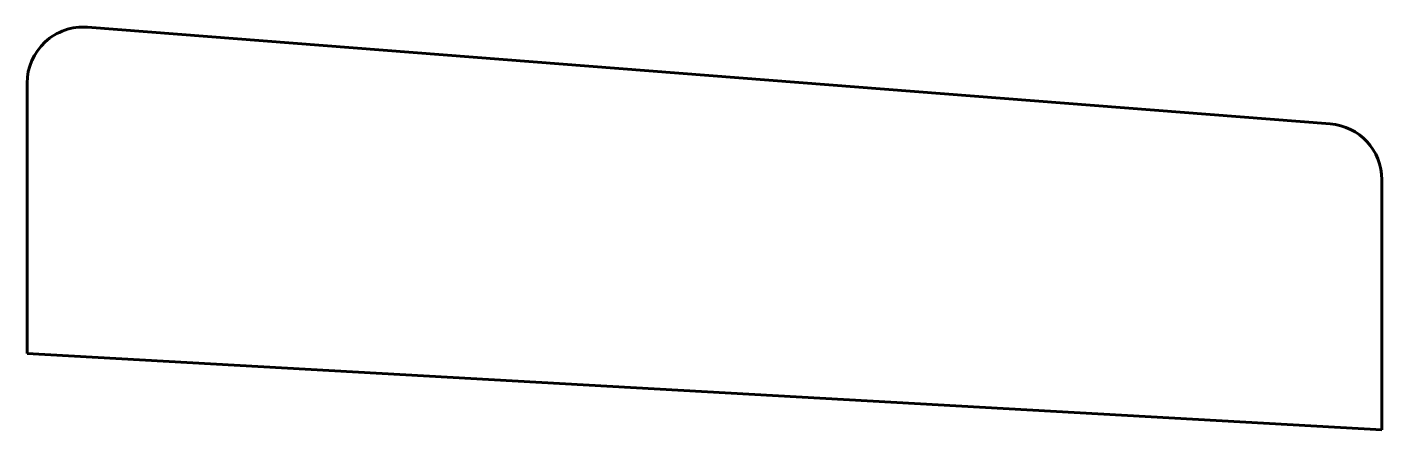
# Model space of a CAD drawing. Header units: millimetres. Extents: x -12.1 to 12.1, y 368.8 to 376.
import ezdxf

# ---------------------------------------------------------------- set-up
doc = ezdxf.new("R2010")
doc.units = ezdxf.units.MM
doc.linetypes.add('K5LT_BASIC', pattern=[0])

msp = doc.modelspace()

# ---------------------------------------------------------------- linework, layer by layer
at = {"color": 150, "linetype": 'K5LT_BASIC', "lineweight": 60, "true_color": 0x0080ff}
for p, q in [((-11.017, 375.953), (11.173, 374.227)), ((-12.095, 370.13), (12.095, 368.763))]:
    msp.add_line(p, q, dxfattribs=at)
for points in [[(-12.095, 373.16), (-12.095, 374.956)], [(-12.095, 373.16), (-12.095, 370.13)], [(12.095, 373.23), (12.095, 368.763)]]:
    msp.add_lwpolyline(points, dxfattribs=at)
for centre, start, end in [((-11.095, 374.956), 85.5531, 180), ((11.095, 373.23), 0, 85.5531)]:
    msp.add_arc(centre, 1, start, end, dxfattribs=at)

doc.saveas('drawing.dxf')
